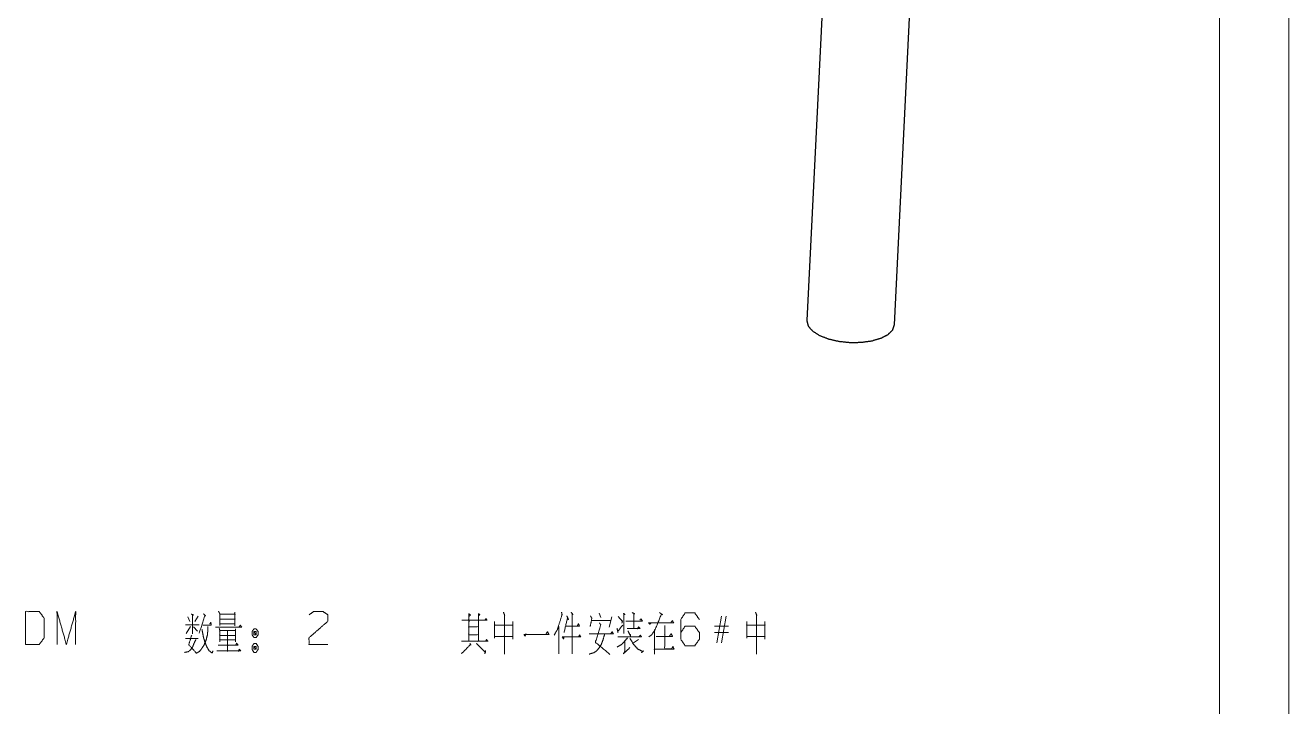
# Model space of a CAD drawing. Header units: millimetres. Extents: x 2210 to 79821, y -19430 to 2344.
# Drawn here: x 7006.6 to 7097.9, y 1548.3 to 1597.6 of the extents above; entities that cross this region are included whole.
import ezdxf

# ---------------------------------------------------------------- set-up
doc = ezdxf.new("R2010")
doc.units = ezdxf.units.MM
doc.layers.add('101', color=7, linetype='Continuous', true_color=0xffffff)

msp = doc.modelspace()

# ---------------------------------------------------------------- linework, layer by layer
at = {"layer": '101', "color": 133, "linetype": 'Continuous', "lineweight": 18}
for p, q in [((7097.916, 1492.822), (7097.916, 1789.822)), ((7092.916, 1497.822), (7092.916, 1784.822))]:
    msp.add_line(p, q, dxfattribs=at)
at = {"layer": '101', "color": 92, "linetype": 'Continuous', "lineweight": 25}
for p, q in [((7068.577, 1687.644), (7063.104, 1576.237)), ((7069.43, 1575.927), (7074.882, 1686.924))]:
    msp.add_line(p, q, dxfattribs=at)
at = {"layer": '101', "color": 72, "linetype": 'Continuous', "lineweight": 18}
for p, q in [((7018.384, 1554.834), (7018.543, 1554.484)), ((7019.126, 1554.884), (7018.896, 1554.484)), ((7047.54, 1554.562), (7048.919, 1554.562)), ((7048.105, 1555.087), (7048.212, 1554.787)), ((7049.007, 1554.837), (7048.83, 1554.087)), ((7056.593, 1552.962), (7056.929, 1554.887)), ((7057.282, 1554.887), (7056.946, 1552.962)), ((7018.578, 1554.134), (7018.26, 1553.634)), ((7018.808, 1554.109), (7019.091, 1553.784)), ((7045.193, 1554.137), (7045.193, 1552.162)), ((7057.441, 1554.162), (7056.434, 1554.162)), ((7057.441, 1553.687), (7056.434, 1553.687)), ((7018.225, 1553.259), (7019.144, 1553.259)), ((7050.948, 1553.187), (7050.576, 1552.962))]:
    msp.add_line(p, q, dxfattribs=at)
at = {"layer": '101', "color": 92, "linetype": 'Continuous', "lineweight": 25}
for points, knots in [([(7063.104, 1576.237), (7063.197, 1575.859), (7063.507, 1575.496), (7064.011, 1575.174)], [0, 0, 0.266203, 0.591798, 1, 1]), ([(7064.011, 1575.174), (7064.657, 1574.922), (7065.413, 1574.747), (7066.225, 1574.663), (7067.041, 1574.674), (7067.804, 1574.78), (7068.464, 1574.973), (7068.976, 1575.242), (7069.305, 1575.567), (7069.43, 1575.927)], [0, 0, 0.116071, 0.245648, 0.382259, 0.518612, 0.647462, 0.762418, 0.859026, 0.936364, 1, 1])]:
    msp.add_open_spline(points, degree=1, knots=knots, dxfattribs=at)
at = {"layer": '101', "color": 72, "linetype": 'Continuous', "lineweight": 18}
for points, knots in [([(7006.665, 1552.834), (7007.655, 1552.834), (7008.009, 1553.309), (7008.009, 1554.734), (7007.655, 1555.209), (7006.665, 1555.209), (7006.665, 1552.834)], [0, 0, 0.142136, 0.227161, 0.43179, 0.516815, 0.658951, 1, 1]), ([(7008.942, 1552.834), (7008.942, 1555.209), (7009.614, 1552.834), (7010.285, 1555.209), (7010.285, 1552.834)], [0, 0, 0.245192, 0.5, 0.754808, 1, 1]), ([(7018.631, 1555.034), (7018.79, 1554.959), (7018.719, 1555.009), (7018.719, 1553.609), (7018.719, 1554.259), (7018.225, 1554.259), (7019.214, 1554.259)], [0, 0, 0.046317, 0.069126, 0.437822, 0.609002, 0.739335, 1, 1]), ([(7019.515, 1555.059), (7019.674, 1554.884), (7019.621, 1554.934), (7019.214, 1553.659)], [0, 0, 0.143538, 0.187777, 1, 1]), ([(7019.479, 1554.234), (7020.08, 1554.234), (7020.045, 1554.434), (7019.974, 1554.309)], [0, 0, 0.63414, 0.848459, 1, 1]), ([(7020.607, 1555.234), (7020.695, 1555.059), (7020.695, 1554.209), (7020.695, 1554.334), (7021.791, 1554.334), (7021.791, 1554.184), (7021.791, 1555.159), (7021.791, 1555.034), (7020.695, 1555.034), (7021.791, 1555.034), (7021.791, 1554.659), (7020.695, 1554.659)], [0, 0, 0.027307, 0.1457, 0.163111, 0.315748, 0.336641, 0.472446, 0.489856, 0.642493, 0.79513, 0.847363, 1, 1]), ([(7027.154, 1554.984), (7027.472, 1555.209), (7028.161, 1555.209), (7028.497, 1554.984), (7028.497, 1554.509), (7027.136, 1553.309), (7027.154, 1552.834), (7028.497, 1552.834)], [0, 0, 0.069693, 0.192976, 0.265276, 0.350227, 0.674738, 0.759749, 1, 1]), ([(7038.681, 1555.062), (7038.805, 1554.962), (7038.699, 1554.862), (7038.699, 1555.062), (7038.699, 1553.062), (7038.699, 1554.587), (7038.187, 1554.587), (7040.007, 1554.587), (7039.388, 1554.587), (7039.388, 1555.037), (7039.388, 1553.062), (7039.388, 1554.112), (7038.681, 1554.112), (7038.681, 1553.537), (7039.388, 1553.537), (7039.388, 1553.062), (7038.151, 1553.062), (7040.06, 1553.062), (7039.972, 1553.187), (7039.883, 1553.062)], [0, 0, 0.009715, 0.018617, 0.030832, 0.152986, 0.246128, 0.277433, 0.388623, 0.426407, 0.453892, 0.574519, 0.63865, 0.681829, 0.716949, 0.760128, 0.78914, 0.864708, 0.981299, 0.99065, 1, 1]), ([(7039.406, 1554.912), (7039.494, 1554.987), (7039.388, 1555.062)], [0, 0, 0.471529, 1, 1]), ([(7039.848, 1554.587), (7039.936, 1554.712), (7039.989, 1554.587)], [0, 0, 0.529951, 1, 1]), ([(7041.188, 1555.162), (7041.276, 1554.937), (7041.258, 1554.987), (7041.258, 1552.137), (7041.258, 1553.412), (7040.587, 1553.412), (7041.859, 1553.412), (7041.859, 1553.212), (7041.859, 1554.487), (7041.859, 1554.237), (7040.551, 1554.237), (7040.551, 1554.487), (7040.551, 1553.287)], [0, 0, 0.022286, 0.027176, 0.289922, 0.407467, 0.469386, 0.586709, 0.605147, 0.722692, 0.74574, 0.866322, 0.88937, 1, 1]), ([(7045.387, 1555.162), (7045.422, 1554.987), (7045.175, 1554.212), (7045.087, 1553.912), (7044.981, 1553.737), (7044.857, 1553.512)], [0, 0, 0.101083, 0.561697, 0.738767, 0.854619, 1, 1]), ([(7045.758, 1554.912), (7045.882, 1554.637), (7045.811, 1554.737), (7045.564, 1553.687)], [0, 0, 0.200665, 0.282156, 1, 1]), ([(7046.076, 1555.162), (7046.218, 1554.987), (7046.147, 1555.062), (7046.147, 1552.162)], [0, 0, 0.069695, 0.101623, 1, 1]), ([(7047.469, 1554.912), (7047.575, 1554.712), (7047.452, 1554.137)], [0, 0, 0.277936, 1, 1]), ([(7048.123, 1554.387), (7048.212, 1554.262), (7047.84, 1552.987), (7048.883, 1552.112)], [0, 0, 0.053862, 0.521062, 1, 1]), ([(7049.481, 1554.862), (7049.781, 1554.487), (7049.781, 1554.562), (7049.746, 1554.362)], [0, 0, 0.633412, 0.732278, 1, 1]), ([(7049.852, 1555.087), (7049.975, 1554.987), (7049.887, 1555.062), (7049.887, 1553.637)], [0, 0, 0.093582, 0.161769, 1, 1]), ([(7050.028, 1554.512), (7051.23, 1554.512), (7051.124, 1554.687), (7051.036, 1554.587)], [0, 0, 0.780456, 0.913331, 1, 1]), ([(7050.488, 1555.137), (7050.682, 1555.037), (7050.612, 1555.062), (7050.612, 1553.987), (7050.135, 1553.987), (7051.054, 1553.987), (7050.948, 1554.112), (7050.859, 1553.962)], [0, 0, 0.07046, 0.094637, 0.441078, 0.594866, 0.891064, 0.943891, 1, 1]), ([(7051.845, 1554.387), (7051.757, 1554.287), (7051.686, 1554.387), (7053.471, 1554.387), (7053.401, 1554.562), (7053.295, 1554.437)], [0, 0, 0.055753, 0.106912, 0.852667, 0.931512, 1, 1]), ([(7052.464, 1555.137), (7052.676, 1554.987), (7052.605, 1555.037), (7052.146, 1553.912), (7051.969, 1553.637), (7051.881, 1553.512), (7051.686, 1553.387)], [0, 0, 0.114308, 0.152422, 0.687112, 0.830941, 0.8983, 1, 1]), ([(7053.998, 1553.687), (7054.316, 1554.162), (7055.006, 1554.162), (7055.341, 1553.687), (7055.341, 1553.212), (7055.006, 1552.737), (7054.316, 1552.737), (7053.998, 1553.212), (7053.998, 1554.637), (7054.316, 1555.112), (7055.006, 1555.112), (7055.341, 1554.637)], [0, 0, 0.076964, 0.169762, 0.248073, 0.312018, 0.39033, 0.483127, 0.560092, 0.751927, 0.828891, 0.921688, 1, 1]), ([(7059.399, 1555.162), (7059.488, 1554.937), (7059.47, 1554.987), (7059.47, 1552.137), (7059.47, 1553.412), (7058.799, 1553.412), (7060.071, 1553.412), (7060.071, 1553.212), (7060.071, 1554.487), (7060.071, 1554.237), (7058.763, 1554.237), (7058.763, 1554.487), (7058.763, 1553.287)], [0, 0, 0.022286, 0.027176, 0.289922, 0.407467, 0.469386, 0.586709, 0.605147, 0.722692, 0.74574, 0.866322, 0.88937, 1, 1]), ([(7018.666, 1553.509), (7018.454, 1552.809), (7018.985, 1552.234)], [0, 0, 0.483238, 1, 1]), ([(7019.833, 1554.134), (7019.833, 1553.834), (7019.798, 1553.509), (7019.709, 1553.159), (7019.568, 1552.809), (7019.409, 1552.559), (7019.232, 1552.334), (7018.985, 1552.184)], [0, 0, 0.134097, 0.280224, 0.441579, 0.61031, 0.742763, 0.870651, 1, 1]), ([(7019.409, 1553.909), (7019.462, 1553.659), (7019.515, 1553.359), (7019.621, 1553.009), (7019.762, 1552.659), (7019.921, 1552.384), (7020.151, 1552.209), (7020.204, 1552.384)], [0, 0, 0.122117, 0.267689, 0.442437, 0.622811, 0.774618, 0.912627, 1, 1]), ([(7020.377, 1554.084), (7022.269, 1554.084), (7022.18, 1554.234), (7022.092, 1554.084)], [0, 0, 0.844513, 0.922254, 1, 1]), ([(7020.66, 1553.984), (7020.695, 1553.859), (7020.695, 1553.034), (7020.695, 1553.159), (7021.827, 1553.159), (7021.827, 1553.034), (7021.827, 1553.959), (7021.827, 1553.834), (7020.695, 1553.834), (7020.695, 1553.484), (7021.827, 1553.484), (7021.261, 1553.484), (7021.261, 1553.834), (7021.261, 1552.334), (7021.261, 1552.784), (7020.589, 1552.784), (7022.003, 1552.784), (7021.915, 1552.934), (7021.844, 1552.784)], [0, 0, 0.011506, 0.084582, 0.095654, 0.195852, 0.206924, 0.288857, 0.299929, 0.400127, 0.431129, 0.531327, 0.581425, 0.612427, 0.745292, 0.785151, 0.844643, 0.96989, 0.985311, 1, 1]), ([(7023.325, 1553.959), (7023.166, 1553.959), (7023.025, 1553.759), (7023.025, 1553.534), (7023.166, 1553.334), (7023.325, 1553.334), (7023.467, 1553.534), (7023.467, 1553.759), (7023.325, 1553.959)], [0, 0, 0.091011, 0.231143, 0.359866, 0.5, 0.591011, 0.731145, 0.859869, 1, 1]), ([(7023.166, 1553.534), (7023.325, 1553.534), (7023.166, 1553.759), (7023.166, 1553.534)], [0, 0, 0.241164, 0.658904, 1, 1]), ([(7023.325, 1553.534), (7023.325, 1553.759), (7023.166, 1553.759)], [0, 0, 0.585813, 1, 1]), ([(7042.828, 1553.612), (7042.739, 1553.437), (7042.669, 1553.562), (7044.472, 1553.562), (7044.366, 1553.762), (7044.277, 1553.612)], [0, 0, 0.077089, 0.13356, 0.842516, 0.931543, 1, 1]), ([(7045.564, 1553.387), (7045.529, 1553.212), (7045.44, 1553.387), (7046.766, 1553.387), (7046.677, 1553.537), (7046.642, 1553.412)], [0, 0, 0.089077, 0.186896, 0.848318, 0.935186, 1, 1]), ([(7045.688, 1554.162), (7046.677, 1554.162), (7046.607, 1554.337), (7046.518, 1554.162)], [0, 0, 0.720068, 0.857373, 1, 1]), ([(7047.381, 1553.612), (7049.113, 1553.612), (7049.042, 1553.762), (7048.936, 1553.612)], [0, 0, 0.832088, 0.911756, 1, 1]), ([(7048.494, 1553.562), (7048.353, 1553.087), (7048.247, 1552.812), (7047.946, 1552.387), (7047.717, 1552.237), (7047.381, 1552.137)], [0, 0, 0.256046, 0.408316, 0.677216, 0.818979, 1, 1]), ([(7049.392, 1554.012), (7049.463, 1553.687), (7049.445, 1553.787), (7049.816, 1554.237)], [0, 0, 0.32689, 0.426693, 1, 1]), ([(7049.445, 1553.387), (7051.16, 1553.387), (7051.071, 1553.512), (7050.983, 1553.412)], [0, 0, 0.856807, 0.933316, 1, 1]), ([(7050.188, 1553.812), (7050.329, 1553.512), (7050.364, 1553.562), (7050.364, 1553.412)], [0, 0, 0.610915, 0.723705, 1, 1]), ([(7052.093, 1553.912), (7052.093, 1552.137), (7052.093, 1552.487), (7053.507, 1552.487), (7053.436, 1552.687), (7053.33, 1552.512), (7052.835, 1552.512), (7052.835, 1554.212), (7052.835, 1553.412), (7052.217, 1553.412), (7053.401, 1553.412), (7053.312, 1553.612), (7053.189, 1553.462)], [0, 0, 0.193637, 0.231819, 0.386073, 0.409214, 0.431539, 0.485528, 0.670982, 0.758255, 0.825742, 0.954934, 0.978788, 1, 1]), ([(7018.967, 1553.184), (7018.825, 1552.884), (7018.737, 1552.659), (7018.578, 1552.434), (7018.419, 1552.309), (7018.154, 1552.259)], [0, 0, 0.251052, 0.434042, 0.642623, 0.795771, 1, 1]), ([(7023.467, 1552.684), (7023.325, 1552.909), (7023.166, 1552.909), (7023.025, 1552.684), (7023.025, 1552.484), (7023.166, 1552.259), (7023.325, 1552.259), (7023.467, 1552.484), (7023.467, 1552.684)], [0, 0, 0.149199, 0.238512, 0.387711, 0.5, 0.649199, 0.738512, 0.887711, 1, 1]), ([(7023.166, 1552.684), (7023.166, 1552.484), (7023.325, 1552.484)], [0, 0, 0.556982, 1, 1]), ([(7023.325, 1552.684), (7023.166, 1552.684), (7023.325, 1552.484), (7023.325, 1552.684)], [0, 0, 0.25882, 0.6746, 1, 1]), ([(7038.77, 1552.912), (7038.841, 1552.787), (7038.823, 1552.837), (7038.151, 1552.162)], [0, 0, 0.125011, 0.171176, 1, 1]), ([(7039.229, 1552.912), (7039.883, 1552.262), (7039.883, 1552.387), (7039.848, 1552.162)], [0, 0, 0.723286, 0.82134, 1, 1]), ([(7050.152, 1553.312), (7049.869, 1552.987), (7049.728, 1552.837), (7049.392, 1552.637)], [0, 0, 0.41914, 0.619717, 1, 1]), ([(7049.958, 1553.062), (7049.958, 1552.337), (7049.852, 1552.162), (7050.329, 1552.612)], [0, 0, 0.45725, 0.586303, 1, 1]), ([(7050.329, 1553.262), (7050.576, 1552.862), (7050.877, 1552.512), (7051.23, 1552.337), (7051.301, 1552.362), (7051.16, 1552.237)], [0, 0, 0.295854, 0.586008, 0.834125, 0.881292, 1, 1]), ([(7020.483, 1552.384), (7022.198, 1552.384), (7022.109, 1552.484), (7022.039, 1552.334)], [0, 0, 0.851381, 0.917656, 1, 1])]:
    msp.add_open_spline(points, degree=1, knots=knots, dxfattribs=at)

doc.saveas('drawing.dxf')
